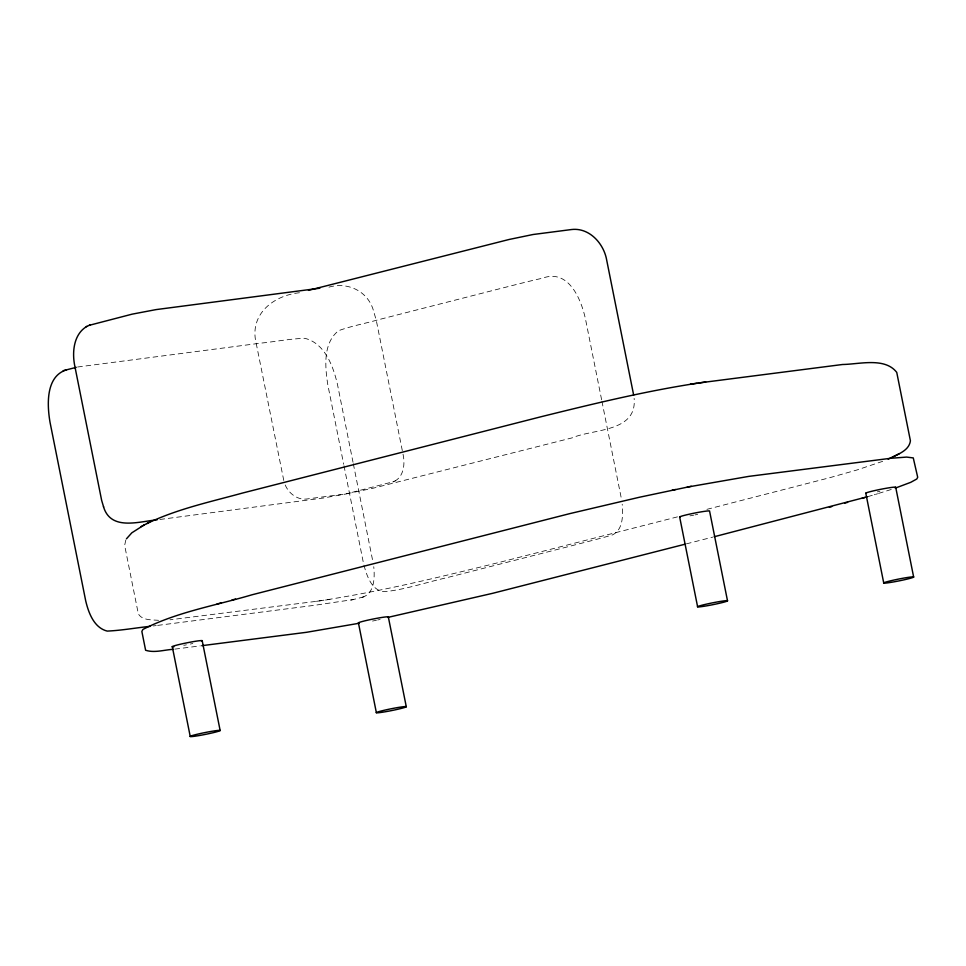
<?xml version="1.0" encoding="UTF-8"?>
<svg xmlns="http://www.w3.org/2000/svg" width="966" height="966" viewBox="0 0 966 966"><rect width="100%" height="100%" fill="white"/><g stroke="black" fill="none" stroke-linecap="round" stroke-linejoin="round"><path stroke-width="0.72" stroke-dasharray="4.83 3.62" d="M125.822 539.994L124.65 545.379L138.319 613.784C142.038 620.57 151.867 619.713 158.545 620.329M394.78 481.116C403.776 476.298 404.995 464.296 403.233 455.24L376.245 320.144L373.323 310.315M362.117 597.302C374.603 593.897 374.88 577.221 373.745 566.728M159.897 519.479L323.224 498.033L345.635 494.037L393.585 481.66M392.788 482.022L395.601 480.73M882.695 461.325L856.987 469.971L829.589 477.747L706.581 509.432M891.232 489.496L874.278 494.749M867.649 496.681L877.551 493.783M299.46 292.746C273.318 295.415 248.854 314.566 256.268 343.691L284.076 481.949M157.675 625.388L315.145 605.223L353.206 599.572M351.008 600.14L364.315 596.734M677.456 516.87L499.772 562.284C439.119 577.27 378.286 592.206 316.425 601.323L169.968 619.81M686.403 543.858L712.691 537.132M77.594 367.008L261.098 343.099C275.696 341.626 290.211 338.728 304.882 338.317C324.878 343.341 333.149 366.114 337.412 384.142L353.025 462.255M316.425 601.323L321.135 600.659M325.53 600.019L329.998 599.391M153.304 625.944L156.214 625.57M174.834 649.128L200.276 645.88M328.959 287.144C347.675 281.625 367.998 291.152 373.456 310.617M285.224 484.98C288.762 493.493 297.637 500.388 307.2 498.939L346.045 493.904L372.924 488.265L572.15 437.852C593.196 428.675 637.234 432.526 634.131 398.354M601.625 399.779L585.722 320.205C581.604 300.112 568.914 268.234 542.433 278.22C528.209 281.348 514.129 285.127 500.002 288.653L377.682 319.915C364.665 323.646 351.201 326.013 338.498 330.722C322.813 343.268 325.047 366.899 327.788 384.685L343.691 464.272M601.915 401.252L621.355 498.528M353.315 463.728L372.755 560.992M343.993 465.745L363.421 563.009C366.186 574.106 371.415 592.061 385.567 591.603C406.203 589.308 425.982 582.377 446.183 577.849L569.034 546.454C583.464 542.663 597.99 539.185 612.299 534.983C623.444 529.863 623.01 514.649 622.213 504.228M697.657 514.359A15.287 0.93 -11.3 0 1 695.061 514.89M693.757 515.156A15.287 0.93 -11.3 0 1 689.917 515.868M380.121 619.435A15.287 0.93 -11.3 0 1 377.682 619.979M376.426 620.257A15.287 0.93 -11.3 0 1 372.514 621.053M192.802 643.501A15.287 0.93 -11.3 0 1 190.29 644.044M186.39 644.841A15.287 0.93 -11.3 0 1 183.794 645.324M879.893 491.368A15.287 0.93 -11.3 0 1 877.297 491.851"/><path stroke-width="1.45" d="M126.461 538.811L131.823 532.821L144.091 524.997M86.928 326.375C73.79 333.982 72.015 351.709 74.648 365.293L101.647 500.388L103.616 506.981M888.165 459.164C896.207 454.769 909.042 451.364 910.419 440.81L896.75 372.405C884.928 356.997 859.378 364.279 842.557 364.496L698.539 382.995M66.545 369.833C45.571 376.245 47.044 405.092 50.063 422.48L85.696 600.804C88.51 612.722 93.98 627.767 107.19 631.088C121.668 630.448 136.001 627.815 150.394 626.306M146.844 523.596C177.007 509.01 210.105 501.958 242.249 493.119L541.177 416.708C595.575 403.269 650.154 389.914 705.675 381.993M892.391 457.28L899.394 453.609M141 526.639L149.802 522.026M89.258 325.313L132.137 314.155L156.057 309.603L319.867 288.206M86.203 326.713L89.935 324.999M895.458 488.059L910.745 482.324L916.782 479.003L917.7 477.276L913.268 457.92L906.627 457.087L890.761 458.282L748.843 476.371L687.224 487.118M714.152 536.758L867.396 496.765M861.889 498.371L864.824 497.514M691.27 486.296L639.323 497.273L569.686 513.646L251.957 594.802C215.539 605.585 176.899 611.961 142.908 629.434L141.857 631.438L145.612 650.251C154.439 653.161 164.244 649.816 173.337 649.321M216.976 604.028L221.262 602.893M231.985 600.007L235.535 599.065M829.371 507.247L831.726 506.619M844.791 503.105L847.617 502.356M308.456 290.368L509.118 239.471L533.063 234.509L571.534 229.534C589.357 227.396 603.822 243.589 606.672 260.011L633.66 395.106M63.213 370.69L76.217 367.358M684.942 544.232L492.684 593.305L387.777 617.419M672.239 490.173L675.524 489.508M359.014 623.287L306.548 632.295L201.773 645.686M690.412 384.166L697.186 383.212M157.084 519.841C139.044 521.459 110.716 531.203 103.495 506.679M895.723 487.323L913.655 577.088A15.287 0.93 -11.3 0 1 890.459 582.438A15.287 0.93 -11.3 0 1 891.956 580.494A15.287 0.93 -11.3 0 1 913.655 577.088M865.79 493.167L883.721 582.933M727.519 600.876A15.287 0.93 -11.3 0 0 705.82 604.281A15.287 0.93 -11.3 0 0 704.323 606.225A15.287 0.93 -11.3 0 0 727.519 600.876L709.587 511.111A15.287 0.93 -11.3 0 0 693.528 513.296A15.287 0.93 -11.3 0 0 679.943 517.148M679.653 516.955L697.597 606.72M388.344 617.008L406.288 706.762A15.287 0.93 -11.3 0 1 383.091 712.123A15.287 0.93 -11.3 0 1 384.589 710.179A15.287 0.93 -11.3 0 1 406.288 706.762M358.422 622.853L376.354 712.618M202.22 640.796L220.151 730.55A15.287 0.93 -11.3 0 1 196.955 735.911A15.287 0.93 -11.3 0 1 198.453 733.967A15.287 0.93 -11.3 0 1 220.151 730.55M172.286 646.64L190.217 736.406M358.7 623.046A15.287 0.93 -11.3 0 1 374.24 618.808A15.287 0.93 -11.3 0 1 387.62 617.395M173.856 646.809A15.287 0.93 -11.3 0 1 186.148 642.982A15.287 0.93 -11.3 0 1 201.483 641.183M866.079 493.36A15.287 0.93 -11.3 0 1 881.62 489.122A15.287 0.93 -11.3 0 1 894.987 487.709"/></g></svg>
